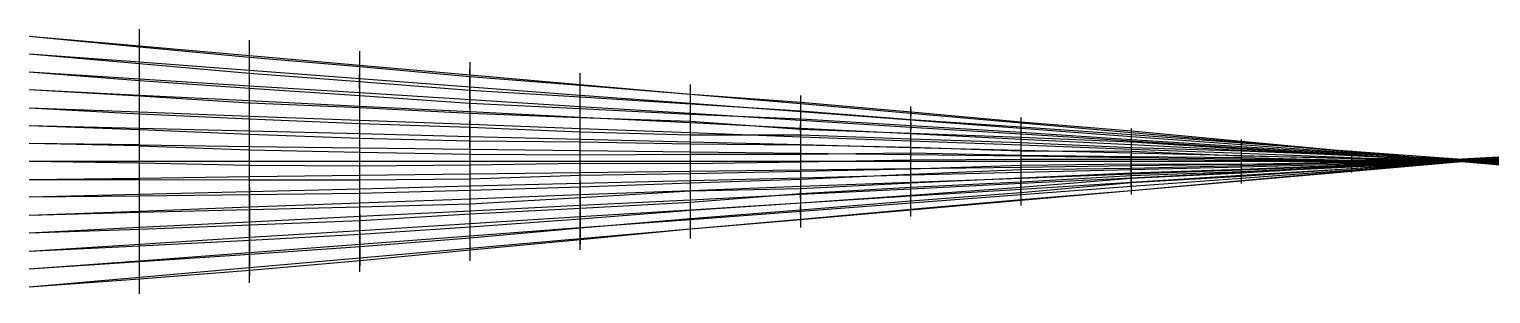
# Model space of a CAD drawing. Header units: metres. Extents: x 0 to 40, y -1.8 to 1.8.
# Drawn here: x 0 to 20.4, y -1.85 to 1.85 of the extents above; entities that cross this region are included whole.
import ezdxf

# ---------------------------------------------------------------- set-up
doc = ezdxf.new("R2010")
doc.units = ezdxf.units.M
doc.layers.add('Deflected structure', color=30, linetype='Continuous')
doc.layers.add('Original structure', color=3, linetype='Continuous')

msp = doc.modelspace()

# ---------------------------------------------------------------- linework, layer by layer
at = {"layer": 'Deflected structure'}
for p, q in [((1.537, 1.602, 23.44), (1.538, 1.846, 25)), ((0, 1.75, 23.438), (1.537, 1.602, 23.44)), ((3.075, 1.457, 23.441), (3.077, 1.692, 25)), ((1.537, 1.363, 21.878), (0, 1.5, 21.875)), ((1.537, 1.363, 21.878), (1.537, 1.602, 23.44)), ((1.537, 1.602, 23.44), (3.075, 1.457, 23.441)), ((3.074, 1.229, 21.881), (3.075, 1.457, 23.441)), ((3.075, 1.457, 23.441), (4.614, 1.325, 23.44)), ((4.614, 1.325, 23.44), (4.615, 1.538, 25)), ((0, 1.25, 20.312), (1.537, 1.13, 20.316)), ((1.537, 1.13, 20.316), (1.537, 1.363, 21.878)), ((3.074, 1.229, 21.881), (1.537, 1.363, 21.878)), ((3.075, 1.022, 20.317), (3.074, 1.229, 21.881)), ((4.612, 1.11, 21.881), (3.074, 1.229, 21.881)), ((4.612, 1.11, 21.881), (4.614, 1.325, 23.44)), ((4.614, 1.325, 23.44), (6.151, 1.185, 23.441)), ((6.151, 1.185, 23.441), (6.154, 1.385, 25)), ((7.691, 1.065, 23.439), (7.692, 1.231, 25)), ((1.538, 0.912, 18.752), (1.537, 1.13, 20.316)), ((1.537, 1.13, 20.316), (3.075, 1.022, 20.317)), ((3.075, 0.813, 18.754), (3.075, 1.022, 20.317)), ((3.075, 1.022, 20.317), (4.613, 0.921, 20.317)), ((4.613, 0.921, 20.317), (4.612, 1.11, 21.881)), ((6.15, 0.99, 21.881), (4.612, 1.11, 21.881)), ((6.15, 0.99, 21.881), (6.151, 1.185, 23.441)), ((6.151, 1.185, 23.441), (7.691, 1.065, 23.439)), ((7.69, 0.898, 21.877), (7.691, 1.065, 23.439)), ((7.691, 1.065, 23.439), (9.231, 0.942, 23.437)), ((9.231, 0.942, 23.437), (9.231, 1.077, 25)), ((1.538, 0.912, 18.752), (0, 1, 18.75)), ((1.537, 0.666, 17.191), (1.538, 0.912, 18.752)), ((3.075, 0.813, 18.754), (1.538, 0.912, 18.752)), ((4.614, 0.747, 18.753), (4.613, 0.921, 20.317)), ((4.613, 0.921, 20.317), (6.151, 0.816, 20.318)), ((6.151, 0.816, 20.318), (6.15, 0.99, 21.881)), ((7.69, 0.898, 21.877), (6.15, 0.99, 21.881)), ((6.153, 0.668, 18.753), (6.151, 0.816, 20.318)), ((6.151, 0.816, 20.318), (7.69, 0.738, 20.315)), ((7.69, 0.738, 20.315), (7.69, 0.898, 21.877)), ((9.23, 0.801, 21.875), (7.69, 0.898, 21.877)), ((9.23, 0.801, 21.875), (9.231, 0.942, 23.437)), ((9.231, 0.942, 23.437), (10.771, 0.827, 23.436)), ((10.771, 0.827, 23.436), (10.769, 0.923, 25)), ((10.769, 0.701, 21.874), (10.771, 0.827, 23.436)), ((10.771, 0.827, 23.436), (12.309, 0.693, 23.436)), ((0, 0.75, 17.188), (1.537, 0.666, 17.191)), ((1.538, 0.441, 15.628), (1.537, 0.666, 17.191)), ((1.537, 0.666, 17.191), (3.075, 0.594, 17.193)), ((3.075, 0.594, 17.193), (3.075, 0.813, 18.754)), ((4.614, 0.747, 18.753), (3.075, 0.813, 18.754)), ((4.614, 0.53, 17.194), (4.614, 0.747, 18.753)), ((6.153, 0.668, 18.753), (4.614, 0.747, 18.753)), ((6.152, 0.48, 17.192), (6.153, 0.668, 18.753)), ((7.692, 0.611, 18.75), (6.153, 0.668, 18.753)), ((7.692, 0.611, 18.75), (7.69, 0.738, 20.315)), ((7.69, 0.738, 20.315), (9.23, 0.662, 20.313)), ((9.23, 0.662, 20.313), (9.23, 0.801, 21.875)), ((10.769, 0.701, 21.874), (9.23, 0.801, 21.875)), ((9.232, 0.558, 18.748), (9.23, 0.662, 20.313)), ((9.23, 0.662, 20.313), (10.77, 0.595, 20.311)), ((10.77, 0.595, 20.311), (10.769, 0.701, 21.874)), ((12.308, 0.582, 21.875), (10.769, 0.701, 21.874)), ((12.309, 0.693, 23.436), (12.308, 0.769, 25)), ((12.308, 0.582, 21.875), (12.309, 0.693, 23.436)), ((12.309, 0.693, 23.436), (13.847, 0.553, 23.437)), ((13.847, 0.553, 23.437), (13.846, 0.615, 25)), ((1.538, 0.441, 15.628), (0, 0.5, 15.625)), ((1.538, 0.217, 14.065), (1.538, 0.441, 15.628)), ((3.075, 0.376, 15.631), (1.538, 0.441, 15.628)), ((3.075, 0.376, 15.631), (3.075, 0.594, 17.193)), ((3.075, 0.594, 17.193), (4.614, 0.53, 17.194)), ((4.614, 0.323, 15.633), (4.614, 0.53, 17.194)), ((4.614, 0.53, 17.194), (6.152, 0.48, 17.192)), ((6.152, 0.284, 15.632), (6.152, 0.48, 17.192)), ((6.152, 0.48, 17.192), (7.691, 0.415, 17.192)), ((7.691, 0.415, 17.192), (7.692, 0.611, 18.75)), ((7.691, 0.27, 15.629), (7.691, 0.415, 17.192)), ((7.691, 0.415, 17.192), (9.23, 0.374, 17.19)), ((9.232, 0.558, 18.748), (7.692, 0.611, 18.75)), ((9.23, 0.374, 17.19), (9.232, 0.558, 18.748)), ((10.768, 0.448, 18.751), (9.232, 0.558, 18.748)), ((10.768, 0.448, 18.751), (10.77, 0.595, 20.311)), ((10.769, 0.37, 17.186), (10.768, 0.448, 18.751)), ((12.308, 0.392, 18.749), (10.768, 0.448, 18.751)), ((10.77, 0.595, 20.311), (12.309, 0.503, 20.311)), ((12.309, 0.503, 20.311), (12.308, 0.582, 21.875)), ((13.847, 0.478, 21.874), (12.308, 0.582, 21.875)), ((12.308, 0.392, 18.749), (12.309, 0.503, 20.311)), ((12.309, 0.503, 20.311), (13.847, 0.41, 20.311)), ((13.847, 0.478, 21.874), (13.847, 0.553, 23.437)), ((13.847, 0.553, 23.437), (15.387, 0.43, 23.437)), ((13.847, 0.41, 20.311), (13.847, 0.478, 21.874)), ((15.386, 0.373, 21.874), (13.847, 0.478, 21.874)), ((13.847, 0.334, 18.748), (13.847, 0.41, 20.311)), ((13.847, 0.41, 20.311), (15.385, 0.305, 20.312)), ((15.387, 0.43, 23.437), (15.385, 0.462, 25)), ((15.386, 0.373, 21.874), (15.387, 0.43, 23.437)), ((15.387, 0.43, 23.437), (16.924, 0.285, 23.437)), ((1.538, 0.217, 14.065), (0, 0.25, 14.062)), ((1.538, -0.023, 12.503), (1.538, 0.217, 14.065)), ((1.538, 0.217, 14.065), (3.076, 0.164, 14.069)), ((3.076, 0.164, 14.069), (3.075, 0.376, 15.631)), ((4.614, 0.323, 15.633), (3.075, 0.376, 15.631)), ((4.614, 0.129, 14.07), (4.614, 0.323, 15.633)), ((6.152, 0.284, 15.632), (4.614, 0.323, 15.633)), ((6.153, 0.103, 14.07), (6.152, 0.284, 15.632)), ((7.691, 0.27, 15.629), (6.152, 0.284, 15.632)), ((7.691, 0.095, 14.069), (7.691, 0.27, 15.629)), ((9.23, 0.241, 15.628), (7.691, 0.27, 15.629)), ((9.23, 0.241, 15.628), (9.23, 0.374, 17.19)), ((9.23, 0.374, 17.19), (10.769, 0.37, 17.186)), ((9.23, 0.101, 14.066), (9.23, 0.241, 15.628)), ((10.769, 0.228, 15.626), (9.23, 0.241, 15.628)), ((10.769, 0.228, 15.626), (10.769, 0.37, 17.186)), ((10.769, 0.37, 17.186), (12.308, 0.315, 17.186)), ((10.769, 0.102, 14.064), (10.769, 0.228, 15.626)), ((12.307, 0.195, 15.625), (10.769, 0.228, 15.626)), ((12.307, 0.195, 15.625), (12.308, 0.315, 17.186)), ((12.308, 0.315, 17.186), (12.308, 0.392, 18.749)), ((13.847, 0.334, 18.748), (12.308, 0.392, 18.749)), ((12.308, 0.315, 17.186), (13.847, 0.267, 17.185)), ((13.846, 0.145, 15.626), (13.847, 0.267, 17.185)), ((13.847, 0.267, 17.185), (13.847, 0.334, 18.748)), ((15.386, 0.269, 18.749), (13.847, 0.334, 18.748)), ((13.847, 0.267, 17.185), (15.385, 0.196, 17.187)), ((15.385, 0.305, 20.312), (15.386, 0.373, 21.874)), ((15.386, 0.269, 18.749), (15.385, 0.305, 20.312)), ((15.385, 0.305, 20.312), (16.924, 0.209, 20.312)), ((15.385, 0.196, 17.187), (15.386, 0.269, 18.749)), ((16.925, 0.254, 21.874), (15.386, 0.373, 21.874)), ((16.923, 0.17, 18.749), (15.386, 0.269, 18.749)), ((16.924, 0.285, 23.437), (16.923, 0.308, 25)), ((16.923, 0.17, 18.749), (16.924, 0.209, 20.312)), ((16.925, 0.254, 21.874), (16.924, 0.285, 23.437)), ((16.924, 0.285, 23.437), (18.462, 0.14, 23.437)), ((16.924, 0.209, 20.312), (16.925, 0.254, 21.874)), ((16.924, 0.209, 20.312), (18.462, 0.11, 20.312)), ((18.463, 0.141, 21.875), (16.925, 0.254, 21.874)), ((1.538, -0.023, 12.503), (0, 0, 12.5)), ((3.076, -0.057, 12.508), (3.076, 0.164, 14.069)), ((3.076, 0.164, 14.069), (4.614, 0.129, 14.07)), ((4.615, -0.065, 12.508), (4.614, 0.129, 14.07)), ((4.614, 0.129, 14.07), (6.153, 0.103, 14.07)), ((6.153, -0.052, 12.506), (6.153, 0.103, 14.07)), ((6.153, 0.103, 14.07), (7.691, 0.095, 14.069)), ((7.691, 0.095, 14.069), (9.23, 0.101, 14.066)), ((7.692, -0.028, 12.503), (7.691, 0.095, 14.069)), ((9.23, 0.101, 14.066), (10.769, 0.102, 14.064)), ((9.23, -0.031, 12.503), (9.23, 0.101, 14.066)), ((10.769, 0.102, 14.064), (12.307, 0.121, 14.061)), ((10.769, -0.011, 12.501), (10.769, 0.102, 14.064)), ((12.307, 0.017, 12.499), (10.769, -0.011, 12.501)), ((12.307, 0.121, 14.061), (12.307, 0.195, 15.625)), ((13.846, 0.145, 15.626), (12.307, 0.195, 15.625)), ((12.307, 0.017, 12.499), (12.307, 0.121, 14.061)), ((12.307, 0.121, 14.061), (13.845, 0.087, 14.062)), ((13.846, 0.028, 12.499), (12.307, 0.017, 12.499)), ((12.307, -0.102, 10.938), (12.307, 0.017, 12.499)), ((13.845, 0.087, 14.062), (13.846, 0.145, 15.626)), ((13.846, 0.028, 12.499), (13.845, 0.087, 14.062)), ((13.845, 0.087, 14.062), (15.384, 0.071, 14.062)), ((13.845, -0.049, 10.936), (13.846, 0.028, 12.499)), ((15.385, 0.138, 15.624), (13.846, 0.145, 15.626)), ((15.384, 0.026, 12.499), (13.846, 0.028, 12.499)), ((15.384, 0.071, 14.062), (15.385, 0.138, 15.624)), ((15.384, 0.026, 12.499), (15.384, 0.071, 14.062)), ((15.384, 0.071, 14.062), (16.923, 0.056, 14.062)), ((15.384, -0.031, 10.936), (15.384, 0.026, 12.499)), ((16.923, 0.014, 12.5), (15.384, 0.026, 12.499)), ((15.385, 0.138, 15.624), (15.385, 0.196, 17.187)), ((15.385, 0.196, 17.187), (16.924, 0.15, 17.186)), ((16.922, 0.076, 15.625), (15.385, 0.138, 15.624)), ((16.922, 0.076, 15.625), (16.924, 0.15, 17.186)), ((16.923, 0.056, 14.062), (16.922, 0.076, 15.625)), ((18.461, 0.048, 15.625), (16.922, 0.076, 15.625)), ((16.922, -0.036, 10.937), (16.923, 0.014, 12.5)), ((16.924, 0.15, 17.186), (16.923, 0.17, 18.749)), ((18.461, 0.08, 18.75), (16.923, 0.17, 18.749)), ((16.923, 0.014, 12.5), (16.923, 0.056, 14.062)), ((16.923, 0.056, 14.062), (18.461, 0.019, 14.063)), ((18.461, 0.015, 12.5), (16.923, 0.014, 12.5)), ((16.924, 0.15, 17.186), (18.462, 0.087, 17.187)), ((18.459, -0.065, 4.687), (19.997, 0.035, 4.687)), ((19.999, 0.025, 9.375), (18.46, -0.02, 9.375)), ((18.46, -0.096, 3.125), (19.998, 0.023, 3.125)), ((18.46, -0.045, 7.812), (19.999, 0.018, 7.812)), ((19.999, 0.014, 6.25), (18.46, -0.068, 6.25)), ((18.461, 0.08, 18.75), (18.462, 0.11, 20.312)), ((18.461, 0.048, 15.625), (18.462, 0.087, 17.187)), ((18.462, 0.087, 17.187), (18.461, 0.08, 18.75)), ((20, 0.004, 18.75), (18.461, 0.08, 18.75)), ((18.461, 0.019, 14.063), (18.461, 0.048, 15.625)), ((20, 0.02, 15.625), (18.461, 0.048, 15.625)), ((18.461, -0.003, 10.937), (19.999, 0.032, 10.938)), ((20, 0.024, 12.5), (18.461, 0.015, 12.5)), ((18.461, 0.015, 12.5), (18.461, 0.019, 14.063)), ((18.461, 0.019, 14.063), (19.999, 0.007, 14.063)), ((18.461, -0.127, 1.562), (19.998, 0.018, 1.562)), ((18.461, -0.003, 10.937), (18.461, 0.015, 12.5)), ((18.462, 0.14, 23.437), (18.462, 0.154, 25)), ((18.462, 0.11, 20.312), (18.463, 0.141, 21.875)), ((18.463, 0.141, 21.875), (18.462, 0.14, 23.437)), ((18.462, 0.14, 23.437), (20, 0.004, 23.437)), ((18.462, 0.11, 20.312), (20.001, 0.028, 20.312)), ((18.462, 0.087, 17.187), (20, 0.024, 17.188)), ((20.002, 0.026, 21.875), (18.463, 0.141, 21.875)), ((19.997, 0.035, 4.687), (21.536, 0.126, 4.688)), ((19.998, 0.023, 3.125), (19.997, 0.035, 4.687)), ((19.997, 0.035, 4.687), (19.999, 0.014, 6.25)), ((19.998, 0.018, 1.562), (21.537, 0.148, 1.563)), ((19.998, 0.023, 3.125), (21.537, 0.127, 3.125)), ((19.998, 0.018, 1.562), (19.998, 0.023, 3.125)), ((20, 0), (19.998, 0.018, 1.562)), ((21.537, 0.088, 6.25), (19.999, 0.014, 6.25)), ((19.999, 0.018, 7.812), (21.537, 0.074, 7.813)), ((21.537, 0.066, 9.375), (19.999, 0.025, 9.375)), ((19.999, 0.032, 10.938), (21.537, 0.058, 10.938)), ((19.999, 0.025, 9.375), (19.999, 0.032, 10.938)), ((19.999, 0.032, 10.938), (20, 0.024, 12.5)), ((19.999, 0.018, 7.812), (19.999, 0.025, 9.375)), ((20, 0.024, 12.5), (19.999, 0.007, 14.063)), ((19.999, 0.007, 14.063), (20, 0.02, 15.625)), ((19.999, 0.014, 6.25), (19.999, 0.018, 7.812)), ((19.999, 0.007, 14.063), (21.538, 0.001, 14.062)), ((21.538, 0.046, 12.5), (20, 0.024, 12.5)), ((20, 0.004, 18.75), (20.001, 0.028, 20.312)), ((20.002, 0.026, 21.875), (20, 0.004, 23.437)), ((20, 0.02, 15.625), (20, 0.024, 17.188)), ((20, 0.024, 17.188), (20, 0.004, 18.75)), ((20, 0.024, 17.188), (21.538, -0.045, 17.187)), ((21.538, -0.018, 15.625), (20, 0.02, 15.625)), ((20, 0.004, 23.437), (20, 0, 25)), ((21.538, -0.073, 18.75), (20, 0.004, 18.75)), ((20, 0.004, 23.437), (21.539, -0.13, 23.438)), ((20.001, 0.028, 20.312), (20.002, 0.026, 21.875)), ((20.001, 0.028, 20.312), (21.539, -0.088, 20.312)), ((21.539, -0.105, 21.875), (20.002, 0.026, 21.875)), ((1.539, -0.252, 10.94), (1.538, -0.023, 12.503)), ((3.076, -0.057, 12.508), (1.538, -0.023, 12.503)), ((3.077, -0.258, 10.944), (3.076, -0.057, 12.508)), ((4.615, -0.065, 12.508), (3.076, -0.057, 12.508)), ((6.153, -0.052, 12.506), (4.615, -0.065, 12.508)), ((4.616, -0.256, 10.945), (4.615, -0.065, 12.508)), ((7.692, -0.028, 12.503), (6.153, -0.052, 12.506)), ((6.154, -0.241, 10.945), (6.153, -0.052, 12.506)), ((6.154, -0.241, 10.945), (7.692, -0.192, 10.942)), ((7.692, -0.192, 10.942), (7.692, -0.028, 12.503)), ((9.23, -0.031, 12.503), (7.692, -0.028, 12.503)), ((7.692, -0.192, 10.942), (9.231, -0.168, 10.94)), ((7.693, -0.357, 9.38), (7.692, -0.192, 10.942)), ((10.769, -0.011, 12.501), (9.23, -0.031, 12.503)), ((9.231, -0.168, 10.94), (9.23, -0.031, 12.503)), ((9.231, -0.168, 10.94), (10.769, -0.136, 10.939)), ((9.231, -0.302, 9.378), (9.231, -0.168, 10.94)), ((10.769, -0.136, 10.939), (10.769, -0.011, 12.501)), ((10.769, -0.136, 10.939), (12.307, -0.102, 10.938)), ((10.77, -0.25, 9.376), (10.769, -0.136, 10.939)), ((12.307, -0.18, 9.374), (10.77, -0.25, 9.376)), ((12.307, -0.102, 10.938), (13.845, -0.049, 10.936)), ((12.307, -0.18, 9.374), (12.307, -0.102, 10.938)), ((13.845, -0.114, 9.373), (12.307, -0.18, 9.374)), ((12.307, -0.297, 7.813), (12.307, -0.18, 9.374)), ((15.382, -0.2, 6.248), (13.844, -0.287, 6.249)), ((13.845, -0.049, 10.936), (15.384, -0.031, 10.936)), ((13.845, -0.114, 9.373), (13.845, -0.049, 10.936)), ((15.383, -0.099, 9.374), (13.845, -0.114, 9.373)), ((13.845, -0.228, 7.813), (13.845, -0.114, 9.373)), ((13.845, -0.228, 7.813), (15.383, -0.159, 7.811)), ((15.381, -0.231, 4.685), (16.92, -0.158, 4.687)), ((15.381, -0.231, 4.685), (15.382, -0.2, 6.248)), ((16.922, -0.146, 6.25), (15.382, -0.2, 6.248)), ((15.382, -0.2, 6.248), (15.383, -0.159, 7.811)), ((15.383, -0.099, 9.374), (15.384, -0.031, 10.936)), ((16.922, -0.062, 9.375), (15.383, -0.099, 9.374)), ((15.383, -0.159, 7.811), (15.383, -0.099, 9.374)), ((15.383, -0.159, 7.811), (16.922, -0.105, 7.812)), ((15.384, -0.031, 10.936), (16.922, -0.036, 10.937)), ((16.92, -0.158, 4.687), (18.459, -0.065, 4.687)), ((16.92, -0.158, 4.687), (16.922, -0.146, 6.25)), ((16.921, -0.205, 3.124), (16.92, -0.158, 4.687)), ((16.921, -0.205, 3.124), (18.46, -0.096, 3.125)), ((16.922, -0.036, 10.937), (18.461, -0.003, 10.937)), ((18.46, -0.02, 9.375), (16.922, -0.062, 9.375)), ((16.922, -0.062, 9.375), (16.922, -0.036, 10.937)), ((16.922, -0.105, 7.812), (18.46, -0.045, 7.812)), ((16.922, -0.105, 7.812), (16.922, -0.062, 9.375)), ((18.46, -0.068, 6.25), (16.922, -0.146, 6.25)), ((16.922, -0.146, 6.25), (16.922, -0.105, 7.812)), ((16.923, -0.265, 1.562), (18.461, -0.127, 1.562)), ((18.46, -0.096, 3.125), (18.459, -0.065, 4.687)), ((18.459, -0.065, 4.687), (18.46, -0.068, 6.25)), ((18.46, -0.02, 9.375), (18.461, -0.003, 10.937)), ((18.46, -0.045, 7.812), (18.46, -0.02, 9.375)), ((18.46, -0.068, 6.25), (18.46, -0.045, 7.812)), ((18.461, -0.127, 1.562), (18.46, -0.096, 3.125)), ((18.462, -0.154), (18.461, -0.127, 1.562)), ((0, -0.25, 10.938), (1.539, -0.252, 10.94)), ((1.539, -0.482, 9.378), (1.539, -0.252, 10.94)), ((1.539, -0.252, 10.94), (3.077, -0.258, 10.944)), ((3.077, -0.258, 10.944), (4.616, -0.256, 10.945)), ((3.078, -0.467, 9.381), (3.077, -0.258, 10.944)), ((4.616, -0.256, 10.945), (6.154, -0.241, 10.945)), ((4.617, -0.448, 9.383), (4.616, -0.256, 10.945)), ((6.155, -0.405, 9.382), (4.617, -0.448, 9.383)), ((6.155, -0.405, 9.382), (6.154, -0.241, 10.945)), ((7.693, -0.357, 9.38), (6.155, -0.405, 9.382)), ((6.156, -0.589, 7.82), (6.155, -0.405, 9.382)), ((9.231, -0.302, 9.378), (7.693, -0.357, 9.38)), ((7.693, -0.502, 7.817), (7.693, -0.357, 9.38)), ((9.23, -0.408, 7.813), (9.231, -0.302, 9.378)), ((9.23, -0.408, 7.813), (10.769, -0.376, 7.814)), ((10.77, -0.25, 9.376), (9.231, -0.302, 9.378)), ((12.306, -0.361, 6.249), (10.768, -0.449, 6.249)), ((10.768, -0.449, 6.249), (10.769, -0.376, 7.814)), ((10.769, -0.376, 7.814), (10.77, -0.25, 9.376)), ((10.769, -0.376, 7.814), (12.307, -0.297, 7.813)), ((13.844, -0.287, 6.249), (12.306, -0.361, 6.249)), ((12.306, -0.361, 6.249), (12.307, -0.297, 7.813)), ((12.307, -0.47, 4.687), (12.306, -0.361, 6.249)), ((12.307, -0.297, 7.813), (13.845, -0.228, 7.813)), ((12.307, -0.47, 4.687), (13.844, -0.357, 4.686)), ((13.844, -0.287, 6.249), (13.845, -0.228, 7.813)), ((13.844, -0.357, 4.686), (15.381, -0.231, 4.685)), ((13.844, -0.357, 4.686), (13.844, -0.287, 6.249)), ((13.844, -0.435, 3.124), (15.381, -0.295, 3.122)), ((13.844, -0.435, 3.124), (13.844, -0.357, 4.686)), ((13.845, -0.529, 1.562), (15.385, -0.405, 1.563)), ((15.381, -0.295, 3.122), (16.921, -0.205, 3.124)), ((15.381, -0.295, 3.122), (15.381, -0.231, 4.685)), ((15.385, -0.405, 1.563), (15.381, -0.295, 3.122)), ((15.385, -0.405, 1.563), (16.923, -0.265, 1.562)), ((15.385, -0.462), (15.385, -0.405, 1.563)), ((16.923, -0.265, 1.562), (16.921, -0.205, 3.124)), ((16.923, -0.308), (16.923, -0.265, 1.562)), ((1.539, -0.482, 9.378), (0, -0.5, 9.375)), ((3.078, -0.467, 9.381), (1.539, -0.482, 9.378)), ((1.539, -0.707, 7.814), (1.539, -0.482, 9.378)), ((4.617, -0.448, 9.383), (3.078, -0.467, 9.381)), ((3.078, -0.669, 7.817), (3.078, -0.467, 9.381)), ((4.617, -0.631, 7.819), (4.617, -0.448, 9.383)), ((4.617, -0.631, 7.819), (6.156, -0.589, 7.82)), ((6.156, -0.589, 7.82), (7.693, -0.502, 7.817)), ((6.156, -0.737, 6.255), (6.156, -0.589, 7.82)), ((7.693, -0.502, 7.817), (9.23, -0.408, 7.813)), ((7.694, -0.655, 6.254), (7.693, -0.502, 7.817)), ((9.232, -0.573, 6.253), (7.694, -0.655, 6.254)), ((9.232, -0.573, 6.253), (9.23, -0.408, 7.813)), ((9.231, -0.679, 4.688), (9.232, -0.573, 6.253)), ((9.231, -0.679, 4.688), (10.769, -0.576, 4.688)), ((10.768, -0.449, 6.249), (9.232, -0.573, 6.253)), ((10.769, -0.576, 4.688), (10.768, -0.449, 6.249)), ((10.768, -0.673, 3.124), (12.305, -0.548, 3.123)), ((10.768, -0.673, 3.124), (10.769, -0.576, 4.688)), ((10.769, -0.576, 4.688), (12.307, -0.47, 4.687)), ((12.305, -0.548, 3.123), (13.844, -0.435, 3.124)), ((12.305, -0.548, 3.123), (12.307, -0.47, 4.687)), ((12.307, -0.665, 1.562), (12.305, -0.548, 3.123)), ((12.307, -0.665, 1.562), (13.845, -0.529, 1.562)), ((13.845, -0.529, 1.562), (13.844, -0.435, 3.124)), ((13.846, -0.615), (13.845, -0.529, 1.562)), ((0, -0.75, 7.812), (1.539, -0.707, 7.814)), ((1.539, -0.707, 7.814), (3.078, -0.669, 7.817)), ((1.54, -0.949, 6.254), (1.539, -0.707, 7.814)), ((3.078, -0.669, 7.817), (4.617, -0.631, 7.819)), ((3.079, -0.887, 6.255), (3.078, -0.669, 7.817)), ((4.618, -0.829, 6.257), (4.617, -0.631, 7.819)), ((6.156, -0.737, 6.255), (4.618, -0.829, 6.257)), ((7.694, -0.655, 6.254), (6.156, -0.737, 6.255)), ((6.156, -0.91, 4.692), (6.156, -0.737, 6.255)), ((6.156, -0.91, 4.692), (7.694, -0.802, 4.691)), ((7.693, -0.928, 3.126), (9.23, -0.796, 3.124)), ((7.693, -0.928, 3.126), (7.694, -0.802, 4.691)), ((7.694, -0.802, 4.691), (7.694, -0.655, 6.254)), ((7.694, -0.802, 4.691), (9.231, -0.679, 4.688)), ((9.23, -0.796, 3.124), (10.768, -0.673, 3.124)), ((9.23, -0.796, 3.124), (9.231, -0.679, 4.688)), ((9.23, -0.938, 1.562), (9.23, -0.796, 3.124)), ((9.23, -0.938, 1.562), (10.769, -0.804, 1.562)), ((10.769, -0.804, 1.562), (10.768, -0.673, 3.124)), ((10.769, -0.804, 1.562), (12.307, -0.665, 1.562)), ((10.769, -0.923), (10.769, -0.804, 1.562)), ((12.308, -0.769), (12.307, -0.665, 1.562)), ((1.54, -0.949, 6.254), (0, -1, 6.25)), ((3.079, -0.887, 6.255), (1.54, -0.949, 6.254)), ((1.54, -1.175, 4.69), (1.54, -0.949, 6.254)), ((4.618, -0.829, 6.257), (3.079, -0.887, 6.255)), ((3.079, -1.096, 4.692), (3.079, -0.887, 6.255)), ((3.079, -1.096, 4.692), (4.618, -1.012, 4.693)), ((4.618, -1.012, 4.693), (4.618, -0.829, 6.257)), ((4.618, -1.012, 4.693), (6.156, -0.91, 4.692)), ((4.618, -1.187, 3.129), (4.618, -1.012, 4.693)), ((6.156, -1.064, 3.128), (6.156, -0.91, 4.692)), ((6.156, -1.064, 3.128), (7.693, -0.928, 3.126)), ((7.693, -1.091, 1.564), (7.693, -0.928, 3.126)), ((7.693, -1.091, 1.564), (9.23, -0.938, 1.562)), ((9.231, -1.077), (9.23, -0.938, 1.562)), ((0, -1.25, 4.688), (1.54, -1.175, 4.69)), ((1.539, -1.397, 3.127), (1.54, -1.175, 4.69)), ((1.54, -1.175, 4.69), (3.079, -1.096, 4.692)), ((3.079, -1.294, 3.128), (3.079, -1.096, 4.692)), ((3.079, -1.294, 3.128), (4.618, -1.187, 3.129)), ((4.618, -1.187, 3.129), (6.156, -1.064, 3.128)), ((4.618, -1.381, 1.566), (4.618, -1.187, 3.129)), ((6.156, -1.233, 1.565), (6.156, -1.064, 3.128)), ((6.156, -1.233, 1.565), (7.693, -1.091, 1.564)), ((7.692, -1.231), (7.693, -1.091, 1.564)), ((0, -1.5, 3.125), (1.539, -1.397, 3.127)), ((1.539, -1.397, 3.127), (3.079, -1.294, 3.128)), ((1.54, -1.64, 1.566), (1.539, -1.397, 3.127)), ((3.08, -1.517, 1.567), (3.079, -1.294, 3.128)), ((3.08, -1.517, 1.567), (4.618, -1.381, 1.566)), ((4.615, -1.538), (4.618, -1.381, 1.566)), ((4.618, -1.381, 1.566), (6.156, -1.233, 1.565)), ((6.154, -1.385), (6.156, -1.233, 1.565)), ((1.54, -1.64, 1.566), (3.08, -1.517, 1.567)), ((3.077, -1.692), (3.08, -1.517, 1.567)), ((0, -1.75, 1.562), (1.54, -1.64, 1.566)), ((1.538, -1.846), (1.54, -1.64, 1.566))]:
    msp.add_line(p, q, dxfattribs=at)
at = {"layer": 'Original structure'}
for p, q in [((1.538, 1.615, 23.438), (1.538, 1.846, 25)), ((0, 1.75, 23.438), (1.538, 1.615, 23.438)), ((3.077, 1.481, 23.438), (3.077, 1.692, 25)), ((1.538, 1.385, 21.875), (0, 1.5, 21.875)), ((1.538, 1.385, 21.875), (1.538, 1.615, 23.438)), ((1.538, 1.615, 23.438), (3.077, 1.481, 23.438)), ((3.077, 1.269, 21.875), (3.077, 1.481, 23.438)), ((3.077, 1.481, 23.438), (4.615, 1.346, 23.438)), ((4.615, 1.346, 23.438), (4.615, 1.538, 25)), ((0, 1.25, 20.312), (1.538, 1.154, 20.312)), ((1.538, 1.154, 20.312), (1.538, 1.385, 21.875)), ((3.077, 1.269, 21.875), (1.538, 1.385, 21.875)), ((3.077, 1.058, 20.312), (3.077, 1.269, 21.875)), ((4.615, 1.154, 21.875), (3.077, 1.269, 21.875)), ((4.615, 1.154, 21.875), (4.615, 1.346, 23.438)), ((4.615, 1.346, 23.438), (6.154, 1.212, 23.438)), ((6.154, 1.212, 23.438), (6.154, 1.385, 25)), ((7.692, 1.077, 23.438), (7.692, 1.231, 25)), ((1.538, 0.923, 18.75), (1.538, 1.154, 20.312)), ((1.538, 1.154, 20.312), (3.077, 1.058, 20.312)), ((3.077, 0.846, 18.75), (3.077, 1.058, 20.312)), ((3.077, 1.058, 20.312), (4.615, 0.962, 20.312)), ((4.615, 0.962, 20.312), (4.615, 1.154, 21.875)), ((6.154, 1.038, 21.875), (4.615, 1.154, 21.875)), ((6.154, 1.038, 21.875), (6.154, 1.212, 23.438)), ((6.154, 1.212, 23.438), (7.692, 1.077, 23.438)), ((6.154, 0.865, 20.312), (6.154, 1.038, 21.875)), ((7.692, 0.923, 21.875), (6.154, 1.038, 21.875)), ((7.692, 0.923, 21.875), (7.692, 1.077, 23.438)), ((7.692, 1.077, 23.438), (9.231, 0.942, 23.438)), ((9.231, 0.942, 23.438), (9.231, 1.077, 25)), ((1.538, 0.923, 18.75), (0, 1, 18.75)), ((1.538, 0.692, 17.188), (1.538, 0.923, 18.75)), ((3.077, 0.846, 18.75), (1.538, 0.923, 18.75)), ((3.077, 0.635, 17.188), (3.077, 0.846, 18.75)), ((4.615, 0.769, 18.75), (3.077, 0.846, 18.75)), ((4.615, 0.769, 18.75), (4.615, 0.962, 20.312)), ((4.615, 0.962, 20.312), (6.154, 0.865, 20.312)), ((6.154, 0.692, 18.75), (6.154, 0.865, 20.312)), ((6.154, 0.865, 20.312), (7.692, 0.769, 20.312)), ((7.692, 0.769, 20.312), (7.692, 0.923, 21.875)), ((9.231, 0.808, 21.875), (7.692, 0.923, 21.875)), ((9.231, 0.808, 21.875), (9.231, 0.942, 23.438)), ((9.231, 0.942, 23.438), (10.769, 0.808, 23.438)), ((10.769, 0.808, 23.438), (10.769, 0.923, 25)), ((0, 0.75, 17.188), (1.538, 0.692, 17.188)), ((1.538, 0.462, 15.625), (1.538, 0.692, 17.188)), ((1.538, 0.692, 17.188), (3.077, 0.635, 17.188)), ((3.077, 0.423, 15.625), (3.077, 0.635, 17.188)), ((3.077, 0.635, 17.188), (4.615, 0.577, 17.188)), ((4.615, 0.577, 17.188), (4.615, 0.769, 18.75)), ((6.154, 0.692, 18.75), (4.615, 0.769, 18.75)), ((6.154, 0.519, 17.188), (6.154, 0.692, 18.75)), ((7.692, 0.615, 18.75), (6.154, 0.692, 18.75)), ((7.692, 0.615, 18.75), (7.692, 0.769, 20.312)), ((7.692, 0.769, 20.312), (9.231, 0.673, 20.312)), ((7.692, 0.462, 17.188), (7.692, 0.615, 18.75)), ((9.231, 0.538, 18.75), (7.692, 0.615, 18.75)), ((9.231, 0.673, 20.312), (9.231, 0.808, 21.875)), ((10.769, 0.692, 21.875), (9.231, 0.808, 21.875)), ((9.231, 0.538, 18.75), (9.231, 0.673, 20.312)), ((9.231, 0.673, 20.312), (10.769, 0.577, 20.312)), ((10.769, 0.692, 21.875), (10.769, 0.808, 23.438)), ((10.769, 0.808, 23.438), (12.308, 0.673, 23.438)), ((10.769, 0.577, 20.312), (10.769, 0.692, 21.875)), ((12.308, 0.577, 21.875), (10.769, 0.692, 21.875)), ((12.308, 0.673, 23.438), (12.308, 0.769, 25)), ((12.308, 0.577, 21.875), (12.308, 0.673, 23.438)), ((12.308, 0.673, 23.438), (13.846, 0.538, 23.438)), ((13.846, 0.538, 23.438), (13.846, 0.615, 25)), ((1.538, 0.462, 15.625), (0, 0.5, 15.625)), ((1.538, 0.231, 14.062), (1.538, 0.462, 15.625)), ((3.077, 0.423, 15.625), (1.538, 0.462, 15.625)), ((3.077, 0.211, 14.062), (3.077, 0.423, 15.625)), ((4.615, 0.385, 15.625), (3.077, 0.423, 15.625)), ((4.615, 0.385, 15.625), (4.615, 0.577, 17.188)), ((4.615, 0.577, 17.188), (6.154, 0.519, 17.188)), ((6.154, 0.346, 15.625), (6.154, 0.519, 17.188)), ((6.154, 0.519, 17.188), (7.692, 0.462, 17.188)), ((7.692, 0.308, 15.625), (7.692, 0.462, 17.188)), ((7.692, 0.462, 17.188), (9.231, 0.404, 17.188)), ((9.231, 0.404, 17.188), (9.231, 0.538, 18.75)), ((10.769, 0.462, 18.75), (9.231, 0.538, 18.75)), ((10.769, 0.462, 18.75), (10.769, 0.577, 20.312)), ((10.769, 0.577, 20.312), (12.308, 0.481, 20.312)), ((10.769, 0.346, 17.188), (10.769, 0.462, 18.75)), ((12.308, 0.385, 18.75), (10.769, 0.462, 18.75)), ((12.308, 0.481, 20.312), (12.308, 0.577, 21.875)), ((13.846, 0.462, 21.875), (12.308, 0.577, 21.875)), ((12.308, 0.385, 18.75), (12.308, 0.481, 20.312)), ((12.308, 0.481, 20.312), (13.846, 0.385, 20.312)), ((13.846, 0.462, 21.875), (13.846, 0.538, 23.438)), ((13.846, 0.538, 23.438), (15.385, 0.404, 23.438)), ((13.846, 0.385, 20.312), (13.846, 0.462, 21.875)), ((15.385, 0.346, 21.875), (13.846, 0.462, 21.875)), ((15.385, 0.404, 23.438), (15.385, 0.462, 25)), ((1.538, 0.231, 14.062), (0, 0.25, 14.062)), ((1.538, 0, 12.5), (1.538, 0.231, 14.062)), ((1.538, 0.231, 14.062), (3.077, 0.211, 14.062)), ((3.077, 0, 12.5), (3.077, 0.211, 14.062)), ((3.077, 0.211, 14.062), (4.615, 0.192, 14.062)), ((4.615, 0.192, 14.062), (4.615, 0.385, 15.625)), ((6.154, 0.346, 15.625), (4.615, 0.385, 15.625)), ((6.154, 0.173, 14.062), (6.154, 0.346, 15.625)), ((7.692, 0.308, 15.625), (6.154, 0.346, 15.625)), ((7.692, 0.154, 14.062), (7.692, 0.308, 15.625)), ((9.231, 0.269, 15.625), (7.692, 0.308, 15.625)), ((9.231, 0.269, 15.625), (9.231, 0.404, 17.188)), ((9.231, 0.404, 17.188), (10.769, 0.346, 17.188)), ((9.231, 0.135, 14.062), (9.231, 0.269, 15.625)), ((10.769, 0.231, 15.625), (9.231, 0.269, 15.625)), ((10.769, 0.231, 15.625), (10.769, 0.346, 17.188)), ((10.769, 0.346, 17.188), (12.308, 0.288, 17.188)), ((10.769, 0.115, 14.062), (10.769, 0.231, 15.625)), ((12.308, 0.192, 15.625), (10.769, 0.231, 15.625)), ((12.308, 0.288, 17.188), (12.308, 0.385, 18.75)), ((13.846, 0.308, 18.75), (12.308, 0.385, 18.75)), ((12.308, 0.192, 15.625), (12.308, 0.288, 17.188)), ((12.308, 0.288, 17.188), (13.846, 0.231, 17.188)), ((13.846, 0.308, 18.75), (13.846, 0.385, 20.312)), ((13.846, 0.385, 20.312), (15.385, 0.288, 20.312)), ((13.846, 0.231, 17.188), (13.846, 0.308, 18.75)), ((15.385, 0.231, 18.75), (13.846, 0.308, 18.75)), ((13.846, 0.154, 15.625), (13.846, 0.231, 17.188)), ((13.846, 0.231, 17.188), (15.385, 0.173, 17.188)), ((15.385, 0.346, 21.875), (15.385, 0.404, 23.438)), ((15.385, 0.404, 23.438), (16.923, 0.269, 23.438)), ((15.385, 0.288, 20.312), (15.385, 0.346, 21.875)), ((16.923, 0.231, 21.875), (15.385, 0.346, 21.875)), ((15.385, 0.231, 18.75), (15.385, 0.288, 20.312)), ((15.385, 0.288, 20.312), (16.923, 0.192, 20.312)), ((15.385, 0.173, 17.188), (15.385, 0.231, 18.75)), ((16.923, 0.154, 18.75), (15.385, 0.231, 18.75)), ((16.923, 0.269, 23.438), (16.923, 0.308, 25)), ((16.923, 0.231, 21.875), (16.923, 0.269, 23.438)), ((16.923, 0.269, 23.438), (18.462, 0.135, 23.438)), ((16.923, 0.192, 20.312), (16.923, 0.231, 21.875)), ((18.462, 0.115, 21.875), (16.923, 0.231, 21.875)), ((1.538, 0, 12.5), (0, 0, 12.5)), ((1.538, -0.231, 10.938), (1.538, 0, 12.5)), ((3.077, 0, 12.5), (1.538, 0, 12.5)), ((3.077, -0.211, 10.938), (3.077, 0, 12.5)), ((4.615, 0, 12.5), (3.077, 0, 12.5)), ((4.615, 0, 12.5), (4.615, 0.192, 14.062)), ((4.615, 0.192, 14.062), (6.154, 0.173, 14.062)), ((4.615, -0.192, 10.938), (4.615, 0, 12.5)), ((6.154, 0, 12.5), (4.615, 0, 12.5)), ((6.154, 0, 12.5), (6.154, 0.173, 14.062)), ((6.154, 0.173, 14.062), (7.692, 0.154, 14.062)), ((6.154, -0.173, 10.938), (6.154, 0, 12.5)), ((7.692, 0, 12.5), (6.154, 0, 12.5)), ((7.692, 0, 12.5), (7.692, 0.154, 14.062)), ((7.692, 0.154, 14.062), (9.231, 0.135, 14.062)), ((7.692, -0.154, 10.938), (7.692, 0, 12.5)), ((9.231, 0, 12.5), (7.692, 0, 12.5)), ((9.231, 0, 12.5), (9.231, 0.135, 14.062)), ((9.231, 0.135, 14.062), (10.769, 0.115, 14.062)), ((9.231, -0.135, 10.938), (9.231, 0, 12.5)), ((10.769, 0, 12.5), (9.231, 0, 12.5)), ((10.769, 0, 12.5), (10.769, 0.115, 14.062)), ((10.769, 0.115, 14.062), (12.308, 0.096, 14.062)), ((10.769, -0.115, 10.938), (10.769, 0, 12.5)), ((12.308, 0, 12.5), (10.769, 0, 12.5)), ((12.308, 0.096, 14.062), (12.308, 0.192, 15.625)), ((13.846, 0.154, 15.625), (12.308, 0.192, 15.625)), ((12.308, 0, 12.5), (12.308, 0.096, 14.062)), ((12.308, 0.096, 14.062), (13.846, 0.077, 14.062)), ((12.308, -0.096, 10.938), (12.308, 0, 12.5)), ((13.846, 0, 12.5), (12.308, 0, 12.5)), ((13.846, 0.077, 14.062), (13.846, 0.154, 15.625)), ((15.385, 0.115, 15.625), (13.846, 0.154, 15.625)), ((13.846, 0, 12.5), (13.846, 0.077, 14.062)), ((13.846, 0.077, 14.062), (15.385, 0.058, 14.062)), ((13.846, -0.077, 10.938), (13.846, 0, 12.5)), ((15.385, 0, 12.5), (13.846, 0, 12.5)), ((15.385, 0.115, 15.625), (15.385, 0.173, 17.188)), ((15.385, 0.173, 17.188), (16.923, 0.115, 17.188)), ((15.385, 0.058, 14.062), (15.385, 0.115, 15.625)), ((16.923, 0.077, 15.625), (15.385, 0.115, 15.625)), ((15.385, 0, 12.5), (15.385, 0.058, 14.062)), ((15.385, 0.058, 14.062), (16.923, 0.038, 14.062)), ((15.385, -0.058, 10.938), (15.385, 0, 12.5)), ((16.923, 0, 12.5), (15.385, 0, 12.5)), ((16.923, 0.154, 18.75), (16.923, 0.192, 20.312)), ((16.923, 0.192, 20.312), (18.462, 0.096, 20.312)), ((16.923, 0.115, 17.188), (16.923, 0.154, 18.75)), ((18.462, 0.077, 18.75), (16.923, 0.154, 18.75)), ((16.923, 0.077, 15.625), (16.923, 0.115, 17.188)), ((16.923, 0.115, 17.188), (18.462, 0.058, 17.188)), ((16.923, 0.038, 14.062), (16.923, 0.077, 15.625)), ((18.462, 0.038, 15.625), (16.923, 0.077, 15.625)), ((16.923, 0, 12.5), (16.923, 0.038, 14.062)), ((16.923, 0.038, 14.062), (18.462, 0.019, 14.062)), ((16.923, -0.038, 10.938), (16.923, 0, 12.5)), ((18.462, 0, 12.5), (16.923, 0, 12.5)), ((18.462, 0.135, 23.438), (18.462, 0.154, 25)), ((18.462, 0.115, 21.875), (18.462, 0.135, 23.438)), ((18.462, 0.135, 23.438), (20, 0, 23.438)), ((18.462, 0.096, 20.312), (18.462, 0.115, 21.875)), ((20, 0, 21.875), (18.462, 0.115, 21.875)), ((18.462, 0.077, 18.75), (18.462, 0.096, 20.312)), ((18.462, 0.096, 20.312), (20, 0, 20.312)), ((18.462, 0.058, 17.188), (18.462, 0.077, 18.75)), ((20, 0, 18.75), (18.462, 0.077, 18.75)), ((18.462, 0.038, 15.625), (18.462, 0.058, 17.188)), ((18.462, 0.058, 17.188), (20, 0, 17.188)), ((18.462, 0.019, 14.062), (18.462, 0.038, 15.625)), ((20, 0, 15.625), (18.462, 0.038, 15.625)), ((18.462, 0, 12.5), (18.462, 0.019, 14.062)), ((18.462, 0.019, 14.062), (20, 0, 14.062)), ((18.462, -0.019, 10.938), (18.462, 0, 12.5)), ((18.462, -0.135, 1.562), (20, 0, 1.562)), ((18.462, -0.115, 3.125), (20, 0, 3.125)), ((18.462, -0.096, 4.688), (20, 0, 4.688)), ((20, 0, 6.25), (18.462, -0.077, 6.25)), ((18.462, -0.058, 7.812), (20, 0, 7.812)), ((20, 0, 9.375), (18.462, -0.038, 9.375)), ((18.462, -0.019, 10.938), (20, 0, 10.938)), ((20, 0, 12.5), (18.462, 0, 12.5)), ((20, 0, 1.562), (21.538, 0.135, 1.562)), ((20, 0, 3.125), (21.538, 0.115, 3.125)), ((20, 0, 4.688), (21.538, 0.096, 4.688)), ((21.538, 0.077, 6.25), (20, 0, 6.25)), ((20, 0, 7.812), (21.538, 0.058, 7.812)), ((21.538, 0.038, 9.375), (20, 0, 9.375)), ((20, 0, 10.938), (21.538, 0.019, 10.938)), ((20, 0), (20, 0, 1.562)), ((20, 0, 1.562), (20, 0, 3.125)), ((20, 0, 3.125), (20, 0, 4.688)), ((20, 0, 4.688), (20, 0, 6.25)), ((20, 0, 6.25), (20, 0, 7.812)), ((20, 0, 7.812), (20, 0, 9.375)), ((20, 0, 9.375), (20, 0, 10.938)), ((20, 0, 10.938), (20, 0, 12.5)), ((20, 0, 12.5), (20, 0, 14.062)), ((20, 0, 14.062), (20, 0, 15.625)), ((20, 0, 15.625), (20, 0, 17.188)), ((20, 0, 17.188), (20, 0, 18.75)), ((20, 0, 18.75), (20, 0, 20.312)), ((20, 0, 20.312), (20, 0, 21.875)), ((20, 0, 21.875), (20, 0, 23.438)), ((20, 0, 23.438), (20, 0, 25)), ((21.538, 0, 12.5), (20, 0, 12.5)), ((20, 0, 14.062), (21.538, -0.019, 14.062)), ((21.538, -0.038, 15.625), (20, 0, 15.625)), ((20, 0, 17.188), (21.538, -0.058, 17.188)), ((21.538, -0.077, 18.75), (20, 0, 18.75)), ((20, 0, 20.312), (21.538, -0.096, 20.312)), ((21.538, -0.115, 21.875), (20, 0, 21.875)), ((20, 0, 23.438), (21.538, -0.135, 23.438)), ((3.077, -0.211, 10.938), (4.615, -0.192, 10.938)), ((4.615, -0.192, 10.938), (6.154, -0.173, 10.938)), ((4.615, -0.385, 9.375), (4.615, -0.192, 10.938)), ((6.154, -0.173, 10.938), (7.692, -0.154, 10.938)), ((6.154, -0.346, 9.375), (6.154, -0.173, 10.938)), ((7.692, -0.154, 10.938), (9.231, -0.135, 10.938)), ((7.692, -0.308, 9.375), (7.692, -0.154, 10.938)), ((9.231, -0.135, 10.938), (10.769, -0.115, 10.938)), ((9.231, -0.269, 9.375), (9.231, -0.135, 10.938)), ((10.769, -0.115, 10.938), (12.308, -0.096, 10.938)), ((10.769, -0.231, 9.375), (10.769, -0.115, 10.938)), ((12.308, -0.192, 9.375), (10.769, -0.231, 9.375)), ((12.308, -0.096, 10.938), (13.846, -0.077, 10.938)), ((12.308, -0.192, 9.375), (12.308, -0.096, 10.938)), ((13.846, -0.154, 9.375), (12.308, -0.192, 9.375)), ((12.308, -0.288, 7.812), (12.308, -0.192, 9.375)), ((13.846, -0.077, 10.938), (15.385, -0.058, 10.938)), ((13.846, -0.154, 9.375), (13.846, -0.077, 10.938)), ((15.385, -0.115, 9.375), (13.846, -0.154, 9.375)), ((13.846, -0.231, 7.812), (13.846, -0.154, 9.375)), ((13.846, -0.231, 7.812), (15.385, -0.173, 7.812)), ((15.385, -0.058, 10.938), (16.923, -0.038, 10.938)), ((15.385, -0.115, 9.375), (15.385, -0.058, 10.938)), ((16.923, -0.077, 9.375), (15.385, -0.115, 9.375)), ((15.385, -0.173, 7.812), (15.385, -0.115, 9.375)), ((15.385, -0.173, 7.812), (16.923, -0.115, 7.812)), ((16.923, -0.154, 6.25), (15.385, -0.231, 6.25)), ((15.385, -0.231, 6.25), (15.385, -0.173, 7.812)), ((15.385, -0.288, 4.688), (16.923, -0.192, 4.688)), ((16.923, -0.038, 10.938), (18.462, -0.019, 10.938)), ((16.923, -0.077, 9.375), (16.923, -0.038, 10.938)), ((18.462, -0.038, 9.375), (16.923, -0.077, 9.375)), ((16.923, -0.115, 7.812), (18.462, -0.058, 7.812)), ((16.923, -0.115, 7.812), (16.923, -0.077, 9.375)), ((18.462, -0.077, 6.25), (16.923, -0.154, 6.25)), ((16.923, -0.192, 4.688), (18.462, -0.096, 4.688)), ((16.923, -0.154, 6.25), (16.923, -0.115, 7.812)), ((16.923, -0.231, 3.125), (18.462, -0.115, 3.125)), ((16.923, -0.269, 1.562), (18.462, -0.135, 1.562)), ((16.923, -0.192, 4.688), (16.923, -0.154, 6.25)), ((16.923, -0.231, 3.125), (16.923, -0.192, 4.688)), ((18.462, -0.038, 9.375), (18.462, -0.019, 10.938)), ((18.462, -0.058, 7.812), (18.462, -0.038, 9.375)), ((18.462, -0.077, 6.25), (18.462, -0.058, 7.812)), ((18.462, -0.096, 4.688), (18.462, -0.077, 6.25)), ((18.462, -0.115, 3.125), (18.462, -0.096, 4.688)), ((18.462, -0.135, 1.562), (18.462, -0.115, 3.125)), ((18.462, -0.154), (18.462, -0.135, 1.562)), ((0, -0.25, 10.938), (1.538, -0.231, 10.938)), ((1.538, -0.231, 10.938), (3.077, -0.211, 10.938)), ((1.538, -0.462, 9.375), (1.538, -0.231, 10.938)), ((3.077, -0.423, 9.375), (3.077, -0.211, 10.938)), ((4.615, -0.385, 9.375), (3.077, -0.423, 9.375)), ((6.154, -0.346, 9.375), (4.615, -0.385, 9.375)), ((4.615, -0.577, 7.812), (4.615, -0.385, 9.375)), ((7.692, -0.308, 9.375), (6.154, -0.346, 9.375)), ((6.154, -0.519, 7.812), (6.154, -0.346, 9.375)), ((9.231, -0.269, 9.375), (7.692, -0.308, 9.375)), ((7.692, -0.462, 7.812), (7.692, -0.308, 9.375)), ((7.692, -0.462, 7.812), (9.231, -0.404, 7.812)), ((10.769, -0.231, 9.375), (9.231, -0.269, 9.375)), ((9.231, -0.404, 7.812), (9.231, -0.269, 9.375)), ((9.231, -0.404, 7.812), (10.769, -0.346, 7.812)), ((9.231, -0.538, 6.25), (9.231, -0.404, 7.812)), ((10.769, -0.346, 7.812), (10.769, -0.231, 9.375)), ((10.769, -0.346, 7.812), (12.308, -0.288, 7.812)), ((10.769, -0.462, 6.25), (10.769, -0.346, 7.812)), ((12.308, -0.385, 6.25), (10.769, -0.462, 6.25)), ((12.308, -0.288, 7.812), (13.846, -0.231, 7.812)), ((12.308, -0.385, 6.25), (12.308, -0.288, 7.812)), ((13.846, -0.308, 6.25), (12.308, -0.385, 6.25)), ((12.308, -0.481, 4.688), (12.308, -0.385, 6.25)), ((12.308, -0.481, 4.688), (13.846, -0.385, 4.688)), ((13.846, -0.308, 6.25), (13.846, -0.231, 7.812)), ((15.385, -0.231, 6.25), (13.846, -0.308, 6.25)), ((13.846, -0.385, 4.688), (15.385, -0.288, 4.688)), ((13.846, -0.385, 4.688), (13.846, -0.308, 6.25)), ((13.846, -0.462, 3.125), (15.385, -0.346, 3.125)), ((13.846, -0.462, 3.125), (13.846, -0.385, 4.688)), ((13.846, -0.538, 1.562), (15.385, -0.404, 1.562)), ((15.385, -0.288, 4.688), (15.385, -0.231, 6.25)), ((15.385, -0.346, 3.125), (16.923, -0.231, 3.125)), ((15.385, -0.404, 1.562), (16.923, -0.269, 1.562)), ((15.385, -0.346, 3.125), (15.385, -0.288, 4.688)), ((15.385, -0.404, 1.562), (15.385, -0.346, 3.125)), ((15.385, -0.462), (15.385, -0.404, 1.562)), ((16.923, -0.269, 1.562), (16.923, -0.231, 3.125)), ((16.923, -0.308), (16.923, -0.269, 1.562)), ((1.538, -0.462, 9.375), (0, -0.5, 9.375)), ((3.077, -0.423, 9.375), (1.538, -0.462, 9.375)), ((1.538, -0.692, 7.812), (1.538, -0.462, 9.375)), ((3.077, -0.635, 7.812), (3.077, -0.423, 9.375)), ((3.077, -0.635, 7.812), (4.615, -0.577, 7.812)), ((4.615, -0.577, 7.812), (6.154, -0.519, 7.812)), ((4.615, -0.769, 6.25), (4.615, -0.577, 7.812)), ((6.154, -0.519, 7.812), (7.692, -0.462, 7.812)), ((6.154, -0.692, 6.25), (6.154, -0.519, 7.812)), ((7.692, -0.615, 6.25), (7.692, -0.462, 7.812)), ((9.231, -0.538, 6.25), (7.692, -0.615, 6.25)), ((10.769, -0.462, 6.25), (9.231, -0.538, 6.25)), ((9.231, -0.673, 4.688), (9.231, -0.538, 6.25)), ((9.231, -0.673, 4.688), (10.769, -0.577, 4.688)), ((10.769, -0.577, 4.688), (10.769, -0.462, 6.25)), ((10.769, -0.577, 4.688), (12.308, -0.481, 4.688)), ((10.769, -0.692, 3.125), (10.769, -0.577, 4.688)), ((10.769, -0.692, 3.125), (12.308, -0.577, 3.125)), ((12.308, -0.577, 3.125), (13.846, -0.462, 3.125)), ((12.308, -0.577, 3.125), (12.308, -0.481, 4.688)), ((12.308, -0.673, 1.562), (13.846, -0.538, 1.562)), ((12.308, -0.673, 1.562), (12.308, -0.577, 3.125)), ((13.846, -0.538, 1.562), (13.846, -0.462, 3.125)), ((13.846, -0.615), (13.846, -0.538, 1.562)), ((0, -0.75, 7.812), (1.538, -0.692, 7.812)), ((1.538, -0.692, 7.812), (3.077, -0.635, 7.812)), ((1.538, -0.923, 6.25), (1.538, -0.692, 7.812)), ((3.077, -0.846, 6.25), (3.077, -0.635, 7.812)), ((4.615, -0.769, 6.25), (3.077, -0.846, 6.25)), ((6.154, -0.692, 6.25), (4.615, -0.769, 6.25)), ((4.615, -0.962, 4.688), (4.615, -0.769, 6.25)), ((7.692, -0.615, 6.25), (6.154, -0.692, 6.25)), ((6.154, -0.865, 4.688), (6.154, -0.692, 6.25)), ((6.154, -0.865, 4.688), (7.692, -0.769, 4.688)), ((7.692, -0.769, 4.688), (7.692, -0.615, 6.25)), ((7.692, -0.769, 4.688), (9.231, -0.673, 4.688)), ((7.692, -0.923, 3.125), (7.692, -0.769, 4.688)), ((7.692, -0.923, 3.125), (9.231, -0.808, 3.125)), ((9.231, -0.808, 3.125), (9.231, -0.673, 4.688)), ((9.231, -0.808, 3.125), (10.769, -0.692, 3.125)), ((9.231, -0.942, 1.562), (9.231, -0.808, 3.125)), ((9.231, -0.942, 1.562), (10.769, -0.808, 1.562)), ((10.769, -0.808, 1.562), (12.308, -0.673, 1.562)), ((10.769, -0.808, 1.562), (10.769, -0.692, 3.125)), ((10.769, -0.923), (10.769, -0.808, 1.562)), ((12.308, -0.769), (12.308, -0.673, 1.562)), ((1.538, -0.923, 6.25), (0, -1, 6.25)), ((3.077, -0.846, 6.25), (1.538, -0.923, 6.25)), ((1.538, -1.154, 4.688), (1.538, -0.923, 6.25)), ((3.077, -1.058, 4.688), (3.077, -0.846, 6.25)), ((3.077, -1.058, 4.688), (4.615, -0.962, 4.688)), ((4.615, -0.962, 4.688), (6.154, -0.865, 4.688)), ((4.615, -1.154, 3.125), (4.615, -0.962, 4.688)), ((6.154, -1.038, 3.125), (6.154, -0.865, 4.688)), ((6.154, -1.038, 3.125), (7.692, -0.923, 3.125)), ((7.692, -1.077, 1.562), (7.692, -0.923, 3.125)), ((7.692, -1.077, 1.562), (9.231, -0.942, 1.562)), ((9.231, -1.077), (9.231, -0.942, 1.562)), ((0, -1.25, 4.688), (1.538, -1.154, 4.688)), ((1.538, -1.154, 4.688), (3.077, -1.058, 4.688)), ((1.538, -1.385, 3.125), (1.538, -1.154, 4.688)), ((3.077, -1.269, 3.125), (3.077, -1.058, 4.688)), ((3.077, -1.269, 3.125), (4.615, -1.154, 3.125)), ((4.615, -1.154, 3.125), (6.154, -1.038, 3.125)), ((4.615, -1.346, 1.562), (4.615, -1.154, 3.125)), ((4.615, -1.346, 1.562), (6.154, -1.212, 1.562)), ((6.154, -1.212, 1.562), (6.154, -1.038, 3.125)), ((6.154, -1.212, 1.562), (7.692, -1.077, 1.562)), ((6.154, -1.385), (6.154, -1.212, 1.562)), ((7.692, -1.231), (7.692, -1.077, 1.562)), ((0, -1.5, 3.125), (1.538, -1.385, 3.125)), ((1.538, -1.385, 3.125), (3.077, -1.269, 3.125)), ((1.538, -1.615, 1.562), (1.538, -1.385, 3.125)), ((3.077, -1.481, 1.562), (3.077, -1.269, 3.125)), ((3.077, -1.481, 1.562), (4.615, -1.346, 1.562)), ((4.615, -1.538), (4.615, -1.346, 1.562)), ((0, -1.75, 1.562), (1.538, -1.615, 1.562)), ((1.538, -1.615, 1.562), (3.077, -1.481, 1.562)), ((1.538, -1.846), (1.538, -1.615, 1.562)), ((3.077, -1.692), (3.077, -1.481, 1.562))]:
    msp.add_line(p, q, dxfattribs=at)

doc.saveas('drawing.dxf')
